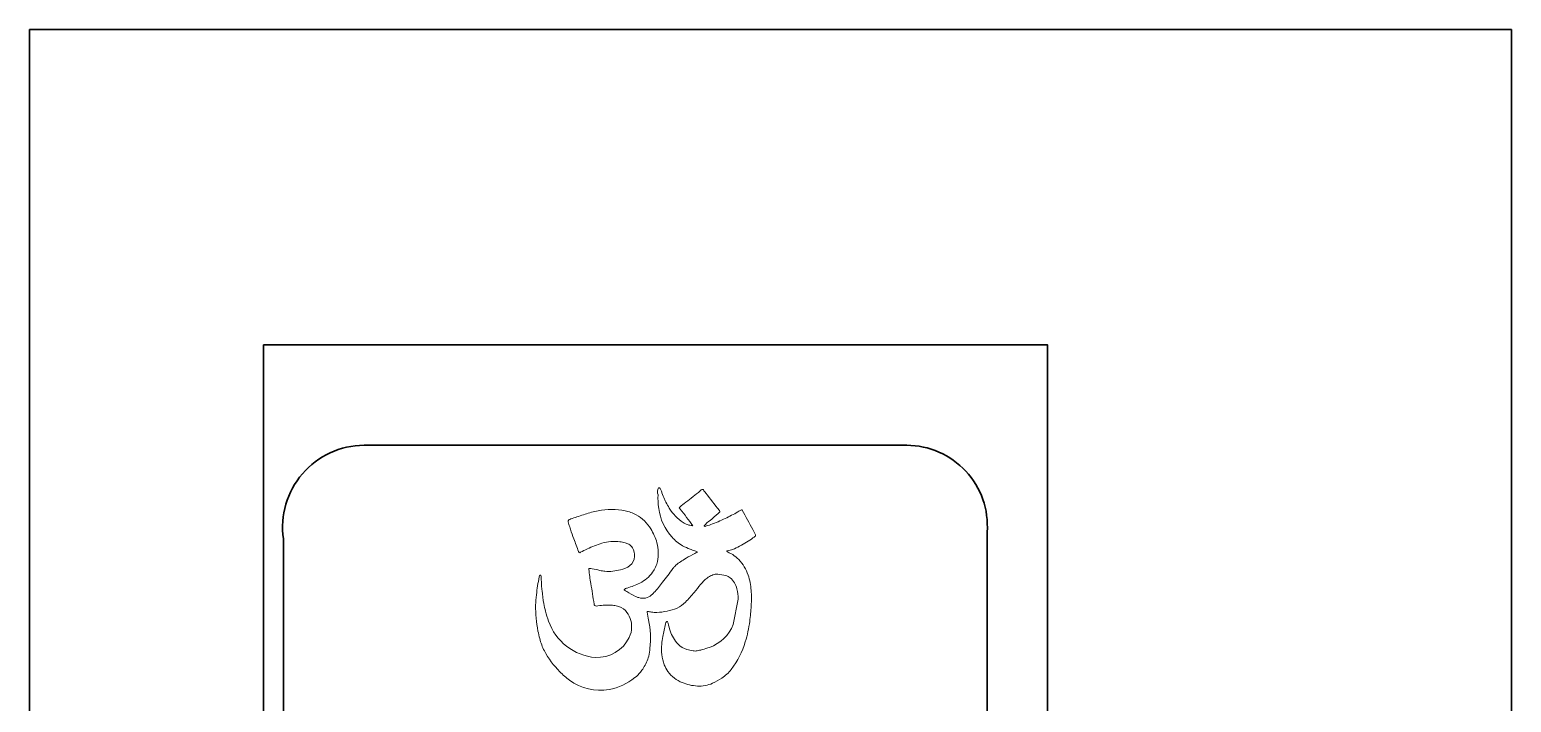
# Model space of a CAD drawing. Header units: millimetres. Extents: x 56222 to 3066687, y -650199 to -121287.
# Drawn here: x 140503 to 140576.7, y -185723.8 to -185690.4 of the extents above; entities that cross this region are included whole.
import ezdxf

# ---------------------------------------------------------------- set-up
doc = ezdxf.new("R2010")
doc.units = ezdxf.units.MM
doc.header["$MEASUREMENT"] = 0
doc.layers.add('$TD_AUDIT_GENERATED_(A0BDF17)', color=32, linetype='Continuous', lineweight=30)
doc.layers.add('FURNITURE', color=32, linetype='Continuous', lineweight=9)

msp = doc.modelspace()

# ---------------------------------------------------------------- linework, layer by layer
at = {"layer": '$TD_AUDIT_GENERATED_(A0BDF17)', "color": 3, "lineweight": 30}
msp.add_lwpolyline([(140502.971, -185690.366), (140576.69, -185690.366), (140576.69, -185821.99), (140502.971, -185821.99)], close=True, dxfattribs=at)
at = {"layer": 'FURNITURE', "lineweight": 30}
msp.add_lwpolyline([(140514.608, -185706.049), (140553.609, -185706.049), (140553.609, -185813.049), (140514.608, -185813.049)], close=True, dxfattribs=at)
msp.add_lwpolyline([(140515.595, -185724.445), (140515.594, -185715.707, -0.454845), (140519.608, -185711.049), (140546.609, -185711.049, -0.435086), (140550.609, -185715.367), (140550.609, -185724.445)], format="xyb", dxfattribs=at)
at = {"layer": 'FURNITURE'}
msp.add_lwpolyline([(140535.968, -185715.051, 0.011402), (140535.337, -185714.231, -0.047902), (140535.293, -185714.164, -0.393716), (140535.317, -185714.126, -0.009311), (140535.62, -185713.884, 0.007282), (140536.332, -185713.323, -0.248787), (140536.452, -185713.245, -0.192831), (140536.491, -185713.271, 0.00447), (140536.611, -185713.424, 0.00003), (140537.286, -185714.292, -0.147495), (140537.308, -185714.352, -0.208983), (140537.29, -185714.377, -0.001548), (140537.22, -185714.444, -0.016147), (140536.83, -185714.785, 0.048852), (140536.522, -185715.059, 0.259218), (140536.536, -185715.078, 0.248037), (140536.582, -185715.085, -0.001345), (140536.859, -185714.994, 0.040148), (140537.572, -185714.689, 0.020795), (140538.206, -185714.367, 0.004363), (140538.314, -185714.295, -0.041069), (140538.385, -185714.257, -0.275398), (140538.426, -185714.277, -0.005478), (140538.945, -185715.247, 0.000393), (140539.082, -185715.504, -0.221068), (140539.087, -185715.566, -0.054178), (140538.958, -185715.663, -0.022282), (140538.296, -185716.067, -0.032131), (140537.944, -185716.231, -0.048153), (140537.694, -185716.298, 0.318224), (140537.659, -185716.315, 0.31203), (140537.667, -185716.337, 0.114085), (140537.72, -185716.372, -0.025018), (140537.95, -185716.491, -0.059178), (140538.248, -185716.739, -0.11461), (140538.716, -185717.506, -0.06133), (140538.867, -185718.266, -0.036842), (140538.869, -185719.041, -0.015914), (140538.796, -185719.814, -0.042952), (140538.578, -185720.825, -0.088918), (140537.878, -185722.203, -0.079993), (140537.404, -185722.641, -0.043601), (140536.951, -185722.894, -0.118722), (140536.193, -185723.029, -0.084859), (140535.438, -185722.86, -0.132876), (140534.729, -185722.311, -0.066664), (140534.545, -185721.97, -0.120663), (140534.416, -185720.951, -0.020447), (140534.474, -185720.567, -0.009537), (140534.612, -185719.935, -0.173318), (140534.669, -185719.822, -0.45855), (140534.711, -185719.831, -0.034707), (140534.735, -185719.908, 0.005532), (140534.841, -185720.282, 0.113485), (140535.23, -185720.946, 0.148515), (140535.668, -185721.21, 0.021216), (140535.984, -185721.281, 0.07541), (140536.178, -185721.278, 0.034241), (140536.43, -185721.219, 0.011087), (140536.801, -185721.104, 0.219034), (140537.972, -185719.968), (140538.217, -185718.704, 0.063), (140538.158, -185718.191, 0.176865), (140537.829, -185717.646, 0.098506), (140537.597, -185717.533, 0.027958), (140537.215, -185717.46, 0.056269), (140537.085, -185717.458, 0.082244), (140536.962, -185717.495, 0.030528), (140536.733, -185717.617, 0.046217), (140536.532, -185717.78, 0.024064), (140536.356, -185717.969, 0.007393), (140536.029, -185718.37, -0.023152), (140535.602, -185718.856, -0.112283), (140535.181, -185719.15, -0.090623), (140534.174, -185719.366, -0.039932), (140533.916, -185719.348, 0.04609), (140533.7, -185719.32, 0.500609), (140533.699, -185719.357, 0.007727), (140533.767, -185719.74, -0.072742), (140533.835, -185721.156, -0.032457), (140533.77, -185721.54, -0.091035), (140533.509, -185722.129, -0.021595), (140533.358, -185722.339, -0.062628), (140533.082, -185722.611, -0.120501), (140531.799, -185723.2, -0.206879), (140529.833, -185722.741, -0.047348), (140529.346, -185722.315, -0.074031), (140528.58, -185721.276, -0.053834), (140528.35, -185720.672, -0.01867), (140528.263, -185720.294, -0.052654), (140528.147, -185719.008, -0.016043), (140528.186, -185718.492, -0.031778), (140528.329, -185717.598, -0.220327), (140528.37, -185717.513, -0.396764), (140528.4, -185717.516, -0.040833), (140528.42, -185717.644, -0.011552), (140528.44, -185718.031, 0.016186), (140528.465, -185718.289, 0.012733), (140528.552, -185718.93, 0.022646), (140528.638, -185719.308, 0.02018), (140528.79, -185719.803, 0.148055), (140529.689, -185721.046, 0.152566), (140531.116, -185721.607, 0.298114), (140532.806, -185720.609, 0.118675), (140532.919, -185720.107, 0.204229), (140532.611, -185719.279, 0.143715), (140532.158, -185719.041, 0.03467), (140531.9, -185719.006, 0.041167), (140531.513, -185719.009, -0.003912), (140531.159, -185719.048, -0.179179), (140531.083, -185719.026, -0.208144), (140531.057, -185718.951, -0.000169), (140530.893, -185717.929, -0.021539), (140530.794, -185717.225, -0.271928), (140530.815, -185717.183, -0.132343), (140530.96, -185717.198, -0.017116), (140531.34, -185717.276, 0.027108), (140531.595, -185717.318, 0.054756), (140531.983, -185717.313, 0.024048), (140532.366, -185717.249, 0.119542), (140532.833, -185717.036, 0.21228), (140533.063, -185716.587, 0.14778), (140532.965, -185716.148, 0.1346), (140532.777, -185715.973, 0.057059), (140532.595, -185715.899, 0.041414), (140532.341, -185715.851, 0.108706), (140531.445, -185715.926, 0.037965), (140530.721, -185716.205, -0.01193), (140530.371, -185716.372, -0.407205), (140530.303, -185716.39, -0.137074), (140530.293, -185716.369, 0.005147), (140530.28, -185716.339, 0.005524), (140530.048, -185715.705, -0.01819), (140529.874, -185715.229, 0.007787), (140529.803, -185714.989, -0.006025), (140529.758, -185714.867, -0.206177), (140529.766, -185714.807, -0.158786), (140529.842, -185714.735, -0.0358), (140529.963, -185714.694, 0.004373), (140530.282, -185714.586, -0.010963), (140530.926, -185714.385, -0.02073), (140531.254, -185714.305, -0.102684), (140532.597, -185714.311, -0.068416), (140533.152, -185714.512, -0.132733), (140533.874, -185715.209, -0.067797), (140534.178, -185715.903, -0.113494), (140534.205, -185716.826, -0.107232), (140533.967, -185717.364, -0.124878), (140533.329, -185717.907, -0.029489), (140533.02, -185718.041, -0.000508), (140532.701, -185718.152, 0.043786), (140532.548, -185718.223, 0.315454), (140532.548, -185718.232, 0.144038), (140532.571, -185718.254, -0.007698), (140532.677, -185718.321, 0.04142), (140533.119, -185718.57, 0.035302), (140533.277, -185718.629, 0.270386), (140533.91, -185718.498, 0.025891), (140534.032, -185718.381, 0.024568), (140534.465, -185717.864, -0.001131), (140534.971, -185717.188, -0.024865), (140535.081, -185717.06, -0.036641), (140535.207, -185716.948, -0.019599), (140535.345, -185716.851, -0.007846), (140535.63, -185716.671, -0.019413), (140536.071, -185716.427, 0.003232), (140536.17, -185716.381, 0.552203), (140536.175, -185716.345, 0.028912), (140536.119, -185716.315, 0.039404), (140535.998, -185716.277, -0.021936), (140535.838, -185716.222, -0.03367), (140535.455, -185716.046, -0.084803), (140534.931, -185715.623, -0.149867), (140534.268, -185714.188, -0.050896), (140534.237, -185713.514, -0.276236), (140534.263, -185713.169, -0.340347), (140534.314, -185713.17, -0.095975), (140534.34, -185713.203, -0.027271), (140534.367, -185713.26, -0.028847), (140534.431, -185713.416, 0.01348), (140534.549, -185713.732, 0.025539), (140534.625, -185713.883, 0.006577), (140534.79, -185714.177, 0.116289), (140535.492, -185714.896, 0.037739), (140535.641, -185714.975, 0.069937), (140535.885, -185715.041, 0.01313)], format="xyb", close=True, dxfattribs=at)

doc.saveas('drawing.dxf')
